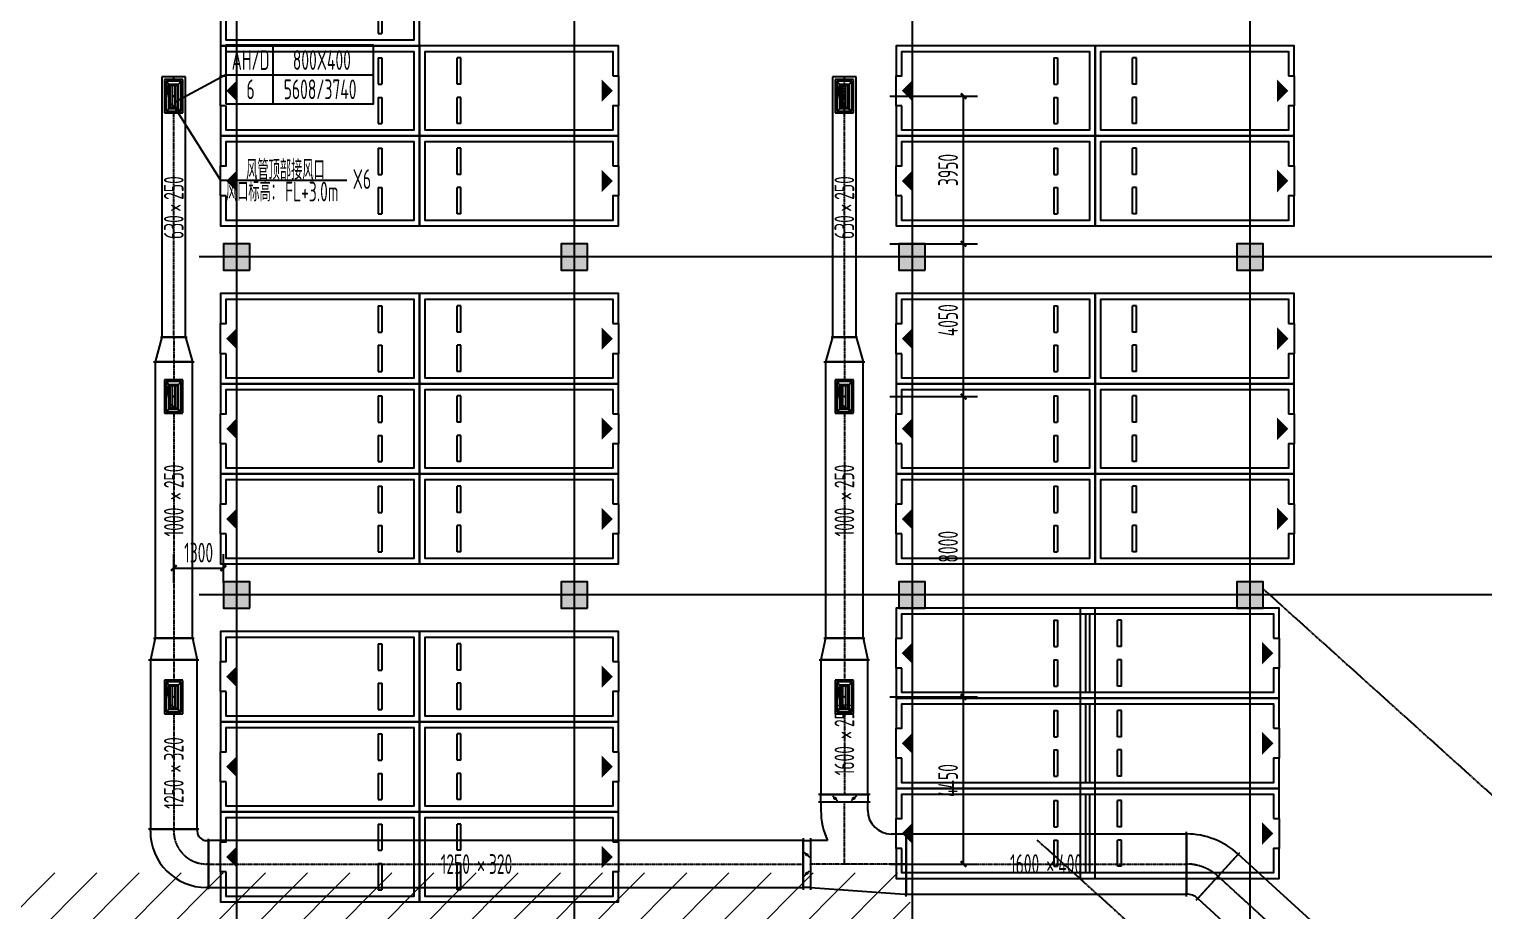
# Model space of a CAD drawing. Extents: x -20827274 to 1300756471, y -549375 to 3431892.
# Drawn here: x 11715 to 50475, y -290923 to -267443 of the extents above; entities that cross this region are included whole.
import ezdxf

# ---------------------------------------------------------------- set-up
doc = ezdxf.new("R2010")
doc.units = 0
doc.header["$LTSCALE"] = 10
for name, pattern in [('CENTER2', [1.125, 0.75, -0.125, 0.125, -0.125]), ('DASH', [0.35, 0.25, -0.1]), ('暖附图底图$0$DASH', [0.35, 0.25, -0.1]), ('暖附图底图$0$DOTE', [2.42, 2, -0.2, 0.02, -0.2])]:
    doc.linetypes.add(name, pattern=pattern)
for name, color, linetype in [('1-zs', 3, 'Continuous'), ('1-标注暖通', 4, 'Continuous'), ('DUCT-排烟中心线', 5, 'CENTER2'), ('DUCT-排烟标注', 3, 'Continuous'), ('DUCT-排烟法兰', 4, 'Continuous'), ('DUCT-排烟管', 2, 'Continuous'), ('DUCT-排烟管立管', 2, 'Continuous'), ('DUCT-排烟管端线', 4, 'Continuous'), ('DUCT-排烟阀门', 7, 'Continuous'), ('DUCT-排风风口', 7, 'Continuous'), ('H-TH_DIM', 3, 'Continuous'), ('Hvac-Hide', 8, 'DASH'), ('PUB_HATCH', 8, 'Continuous'), ('暖附图底图$0$00-停车位', 8, 'Continuous'), ('暖附图底图$0$1-标注暖通', 8, 'Continuous'), ('暖附图底图$0$A-COLUMN', 8, 'Continuous'), ('暖附图底图$0$DOTE', 8, 'Continuous')]:
    doc.layers.add(name, color=color, linetype=linetype)
doc.layers.add('F-非人防区', color=105, linetype='Continuous', lineweight=15)
doc.styles.add('8B2_02', font='tssdeng.shx', dxfattribs={"width": 0.6, "bigfont": 'TSSDCHN.shx'})
doc.styles.add('8B2_02_T3', font='tssdeng.shx', dxfattribs={"width": 0.6, "bigfont": 'TSSDCHN.shx'})
doc.dimstyles.new('_TCH_ARCH&&150', dxfattribs={"dimtxt": 525, "dimasz": 150, "dimexe": 375, "dimexo": 450, "dimgap": 150, "dimtad": 1, "dimdec": 0, "dimrnd": 50, "dimzin": 0, "dimdsep": 46, "dimtxsty": '8B2_02_T3', "dimblk": 'ARCHTICK', "dimcen": 0.09, "dimclrt": 7, "dimazin": 2, "dimtfac": 1, "dimtdec": 0, "dimtix": 1, "dimtmove": 2, "dimatfit": 3, "dimfxl": 0, "dimtolj": 1, "dimtzin": 0, "dimarcsym": 0})

# ---------------------------------------------------------------- blocks, each defined once
blk = doc.blocks.new('$风口$00000108')
for p, q in [((-250, 135), (-190, 75)), ((-250, -135), (-250, 135)), ((200, 25), (-190, 25)), ((250, 135), (200, 75)), ((250, 135), (250, -135)), ((-250, -135), (-190, -75)), ((250, -135), (-250, -135)), ((200, -25), (-190, -25)), ((200, -75), (250, -135))]:
    blk.add_line(p, q)
at = {"linetype": 'Continuous'}
blk.add_line((250, 135), (-250, 135), dxfattribs=at)
at = {"lineweight": 40}
for p, q in [((-190, 75), (200, 75)), ((-190, -75), (-190, 75)), ((200, 75), (200, -75)), ((-190, -75), (200, -75))]:
    blk.add_line(p, q, dxfattribs=at)
blk = doc.blocks.new('暖附图底图$0$车位2400x5300')
at = {"layer": '暖附图底图$0$00-停车位', "color": 251}
for p, q in [((-875, -1000), (-175, -1000)), ((-875, -1100), (-875, -1000)), ((-875, -1100), (-175, -1100)), ((-175, -1100), (-175, -1000)), ((175, -1000), (875, -1000)), ((175, -1100), (175, -1000)), ((175, -1100), (875, -1100)), ((875, -1100), (875, -1000)), ((400, -5300), (-400, -5300))]:
    blk.add_line(p, q, dxfattribs=at)
blk.add_lwpolyline([(400, -5150), (400, -5300), (1200, -5300), (1200, 0), (-1200, 0), (-1200, -5300), (-400, -5300), (-400, -5150), (-1050, -5150), (-1050, -150), (1050, -150), (1050, -5150), (400, -5150)], dxfattribs=at)
blk.add_lwpolyline([(0, -5150, 0, 600, 0), (0, -4850, 600, 600, 0)], format="xyseb", dxfattribs=at)
blk = doc.blocks.new('_FZH')
blk.add_lwpolyline([(-0.5, -0.5), (0.5, -0.5), (0.5, 0.5), (-0.5, 0.5)], close=True)
at = {"layer": 'PUB_HATCH'}
blk.add_solid([(-0.5, -0.5), (0.5, -0.5), (-0.5, 0.5), (0.5, 0.5)], dxfattribs=at)
blk = doc.blocks.new('暖附图底图$0$AFSFCS')
at = {"layer": '暖附图底图$0$DOTE', "color": 16, "linetype": '暖附图底图$0$DOTE', "ltscale": 1.5}
for p, q in [((17241.4, -155629.3), (17241.4, -385768.2)), ((26241.4, -155629.3), (26241.4, -385768.2)), ((35241.4, -155629.3), (35241.4, -385768.2)), ((44241.4, -155629.3), (44241.4, -385768.2))]:
    blk.add_line(p, q, dxfattribs=at)
at = {"layer": '暖附图底图$0$DOTE', "color": 127, "linetype": '暖附图底图$0$DOTE', "ltscale": 1.5}
for p, q in [((145070.3, -273510.4), (16241.4, -273510.4)), ((145070.3, -282510.4), (16241.4, -282510.4)), ((44583.6, -282340.1), (68222.8, -303624.9)), ((38561.5, -289028.4), (62200.6, -310313.2))]:
    blk.add_line(p, q, dxfattribs=at)
at = {"layer": '暖附图底图$0$00-停车位'}
for p, rotation in [((22116.4, -266685.4), 270), ((22116.4, -269085.4), 270), ((22116.4, -269085.4), 90), ((40116.4, -269085.4), 270), ((40116.4, -269085.4), 90), ((22116.4, -271485.4), 270), ((22116.4, -271485.4), 90), ((40116.4, -271485.4), 270), ((40116.4, -271485.4), 90), ((22116.4, -275685.4), 270), ((22116.4, -275685.4), 90), ((40116.4, -275685.4), 270), ((40116.4, -275685.4), 90), ((22116.4, -278085.4), 270), ((22116.4, -278085.4), 90), ((40116.4, -278085.4), 270), ((40116.4, -278085.4), 90), ((22116.4, -280485.4), 270), ((22116.4, -280485.4), 90), ((40116.4, -280485.4), 270), ((40116.4, -280485.4), 90), ((40116.4, -284060.4), 270), ((39716.4, -284060.4), 90), ((22116.4, -284685.4), 270), ((22116.4, -284685.4), 90), ((40116.4, -286460.4), 270), ((39716.4, -286460.4), 90), ((22116.4, -287085.4), 270), ((22116.4, -287085.4), 90), ((40116.4, -288860.4), 270), ((39716.4, -288860.4), 90), ((22116.4, -289485.4), 270), ((22116.4, -289485.4), 90)]:
    blk.add_blockref('暖附图底图$0$车位2400x5300', p, dxfattribs=dict(at, rotation=rotation))
at = {"layer": '暖附图底图$0$A-COLUMN', "xscale": 700, "yscale": 700, "zscale": 700, "rotation": 90}
for p in [(17241.4, -273510.4), (26241.4, -273510.4), (35241.4, -273510.4), (44241.4, -273510.4), (17241.4, -282510.4), (26241.4, -282510.4), (35241.4, -282510.4), (44241.4, -282510.4)]:
    blk.add_blockref('_FZH', p, dxfattribs=at)
blk = doc.blocks.new('暖附图底图')
at = {"layer": '暖附图底图$0$1-标注暖通', "linetype": '暖附图底图$0$DASH'}
blk.add_blockref('暖附图底图$0$AFSFCS', (500000, 0), dxfattribs=at)
blk = doc.blocks.new('_ArchTick')
at = {"color": 0, "linetype": 'ByBlock', "const_width": 0.4}
blk.add_lwpolyline([(-0.5, -0.5), (0.5, 0.5)], dxfattribs=at)
blk = doc.blocks.new('*D1196')
at = {"layer": 'Defpoints', "color": 0, "transparency": 16777216}
for p in [(16891, -281795), (15570, -282637), (16891, -282637)]:
    blk.add_point(p, dxfattribs=at)
at = {"layer": 'H-TH_DIM', "color": 0, "lineweight": -2, "transparency": 16777216}
for p, q in [((15570, -282187), (15570, -281420)), ((16891, -282187), (16891, -281420)), ((15570, -281795), (16891, -281795))]:
    blk.add_line(p, q, dxfattribs=at)
at = {"layer": 'H-TH_DIM', "color": 0, "lineweight": -2, "transparency": 16777216, "xscale": 150, "yscale": 150, "zscale": 150, "rotation": 180}
blk.add_blockref('_ArchTick', (15570, -281795), dxfattribs=at)
at = {"layer": 'H-TH_DIM', "color": 0, "lineweight": -2, "transparency": 16777216, "xscale": 150, "yscale": 150, "zscale": 150}
blk.add_blockref('_ArchTick', (16891, -281795), dxfattribs=at)
at = {"layer": 'H-TH_DIM', "color": 7, "transparency": 16777216, "insert": (16231, -281383), "char_height": 525, "attachment_point": 5, "style": '8B2_02_T3'}
blk.add_mtext('\\A1;1300', dxfattribs=at)
blk = doc.blocks.new('*D1197')
at = {"layer": 'Defpoints', "color": 0, "transparency": 16777216}
for p in [(34194, -269227), (36611, -269227), (34194, -273160)]:
    blk.add_point(p, dxfattribs=at)
at = {"layer": 'H-TH_DIM', "color": 0, "lineweight": -2, "transparency": 16777216}
for p, q in [((34644, -269227), (36986, -269227)), ((36611, -273160), (36611, -269227)), ((34644, -273160), (36986, -273160))]:
    blk.add_line(p, q, dxfattribs=at)
at = {"layer": 'H-TH_DIM', "color": 0, "lineweight": -2, "transparency": 16777216, "xscale": 150, "yscale": 150, "zscale": 150}
for p, rotation in [((36611, -269227), 90), ((36611, -273160), 270)]:
    blk.add_blockref('_ArchTick', p, dxfattribs=dict(at, rotation=rotation))
at = {"layer": 'H-TH_DIM', "color": 7, "transparency": 16777216, "insert": (36199, -271194), "char_height": 525, "attachment_point": 5, "rotation": 90, "style": '8B2_02_T3'}
blk.add_mtext('\\A1;3950', dxfattribs=at)
blk = doc.blocks.new('*D1198')
at = {"layer": 'Defpoints', "color": 0, "transparency": 16777216}
for p in [(34194, -273160), (36611, -273160), (34194, -277227)]:
    blk.add_point(p, dxfattribs=at)
at = {"layer": 'H-TH_DIM', "color": 0, "lineweight": -2, "transparency": 16777216}
for p, q in [((34644, -273160), (36986, -273160)), ((36611, -277227), (36611, -273160)), ((34644, -277227), (36986, -277227))]:
    blk.add_line(p, q, dxfattribs=at)
at = {"layer": 'H-TH_DIM', "color": 0, "lineweight": -2, "transparency": 16777216, "xscale": 150, "yscale": 150, "zscale": 150}
for p, rotation in [((36611, -273160), 90), ((36611, -277227), 270)]:
    blk.add_blockref('_ArchTick', p, dxfattribs=dict(at, rotation=rotation))
at = {"layer": 'H-TH_DIM', "color": 7, "transparency": 16777216, "insert": (36199, -275194), "char_height": 525, "attachment_point": 5, "rotation": 90, "style": '8B2_02_T3'}
blk.add_mtext('\\A1;4050', dxfattribs=at)
blk = doc.blocks.new('*D1199')
at = {"layer": 'Defpoints', "color": 0, "transparency": 16777216}
for p in [(34194, -277227), (36611, -277227), (34194, -285227)]:
    blk.add_point(p, dxfattribs=at)
at = {"layer": 'H-TH_DIM', "color": 0, "lineweight": -2, "transparency": 16777216}
for p, q in [((34644, -277227), (36986, -277227)), ((36611, -285227), (36611, -277227)), ((34644, -285227), (36986, -285227))]:
    blk.add_line(p, q, dxfattribs=at)
at = {"layer": 'H-TH_DIM', "color": 0, "lineweight": -2, "transparency": 16777216, "xscale": 150, "yscale": 150, "zscale": 150}
for p, rotation in [((36611, -277227), 90), ((36611, -285227), 270)]:
    blk.add_blockref('_ArchTick', p, dxfattribs=dict(at, rotation=rotation))
at = {"layer": 'H-TH_DIM', "color": 7, "transparency": 16777216, "insert": (36199, -281227), "char_height": 525, "attachment_point": 5, "rotation": 90, "style": '8B2_02_T3'}
blk.add_mtext('\\A1;8000', dxfattribs=at)
blk = doc.blocks.new('*D1200')
at = {"layer": 'Defpoints', "color": 0, "transparency": 16777216}
for p in [(34194, -285227), (36611, -285227), (34194, -289676)]:
    blk.add_point(p, dxfattribs=at)
at = {"layer": 'H-TH_DIM', "color": 0, "lineweight": -2, "transparency": 16777216}
for p, q in [((34644, -285227), (36986, -285227)), ((36611, -289676), (36611, -285227)), ((34644, -289676), (36986, -289676))]:
    blk.add_line(p, q, dxfattribs=at)
at = {"layer": 'H-TH_DIM', "color": 0, "lineweight": -2, "transparency": 16777216, "xscale": 150, "yscale": 150, "zscale": 150}
for p, rotation in [((36611, -285227), 90), ((36611, -289676), 270)]:
    blk.add_blockref('_ArchTick', p, dxfattribs=dict(at, rotation=rotation))
at = {"layer": 'H-TH_DIM', "color": 7, "transparency": 16777216, "insert": (36199, -287451), "char_height": 525, "attachment_point": 5, "rotation": 90, "style": '8B2_02_T3'}
blk.add_mtext('\\A1;4450', dxfattribs=at)

msp = doc.modelspace()

# ---------------------------------------------------------------- hatches: boundary and pattern name
at = {"layer": 'F-非人防区'}
h = msp.add_hatch(dxfattribs=at)
h.set_pattern_fill('ANSI31', color=8, scale=500)
h.set_pattern_definition([(45, (-67108.6, 126739.6), (-561.266, 561.266), [])])
edge = h.paths.add_edge_path()
edge.add_line((26041.4, -160910.4), (26041.4, -174910.4))
edge.add_line((26041.4, -174910.4), (44466.4, -174910.4))
edge.add_line((44466.4, -174910.4), (44466.4, -230535.4))
edge.add_line((44466.4, -230535.4), (29591.4, -230535.4))
edge.add_line((29591.4, -230535.4), (29591.4, -228585.4))
edge.add_line((29591.4, -228585.4), (32466.4, -228585.4))
edge.add_line((32466.4, -228585.4), (32466.4, -223185.4))
edge.add_line((32466.4, -223185.4), (6116.4, -223185.4))
edge.add_line((6116.4, -223185.4), (6116.4, -236210.4))
edge.add_line((6116.4, -236210.4), (5916.4, -236210.4))
edge.add_line((5916.4, -236210.4), (5921.1, -289912.2))
edge.add_line((5921.1, -289912.2), (35191.4, -289912.2))
edge.add_line((35191.4, -289912.2), (35191.4, -296310.4))
edge.add_line((35191.4, -296310.4), (35041.4, -296310.4))
edge.add_line((35041.4, -296310.4), (35041.4, -296910.4))
edge.add_line((35041.4, -296910.4), (35641.4, -296910.4))
edge.add_line((35641.4, -296910.4), (44736.4, -305099.6))
edge.add_line((44736.4, -305099.6), (22456.5, -329844))
edge.add_line((22456.5, -329844), (22456.5, -340006.4))
edge.add_line((22456.5, -340006.4), (-13248.1, -379660.4))
edge.add_line((-13248.1, -379660.4), (-90108.6, -379660.4))
edge.add_line((-90108.6, -379660.4), (-90108.6, -373660.4))
edge.add_line((-90108.6, -373660.4), (-91358.6, -373660.4))
edge.add_arc((-91358.6, -361660.4), 12000, 180, 270, ccw=False)
edge.add_line((-103358.6, -361660.4), (-103358.6, -333450.4))
edge.add_line((-103358.6, -333450.4), (-95358.6, -333436.6))
edge.add_line((-95358.6, -333436.6), (-95358.6, -160610.4))
edge.add_line((-95358.6, -160610.4), (-86333.4, -160610.4))
edge.add_line((-86333.4, -160610.4), (-86333.6, -149790))
edge.add_line((-86333.6, -149790), (-73433.4, -149790))
edge.add_line((-73433.4, -149790), (-73433.4, -160610.4))
edge.add_line((-73433.4, -160610.4), (26041.4, -160910.4))

# ---------------------------------------------------------------- linework, layer by layer
at = {"layer": '1-标注暖通'}
for p, q in [((16958.4, -268661.5, 500), (15606.8, -269389.7, 3100)), ((15606.8, -269546.8, 3100), (16811.2, -271461.6, 0.3)), ((16811.2, -271461.6, 0.3), (20175.8, -271461.6, 0.3))]:
    msp.add_line(p, q, dxfattribs=at)
msp.add_lwpolyline([(16958.4, -269429.9), (20894.4, -269429.9), (20894.4, -267871.1), (16958.4, -267871.1)], close=True, dxfattribs=at)
for points in [[(18210.8, -267871.1), (18210.8, -269429.9)], [(16958.4, -268661.5), (20894.4, -268661.5)]]:
    msp.add_lwpolyline(points, dxfattribs=at)
at = {"layer": 'DUCT-排烟中心线'}
for p, q in [((15569.8, -268796.8), (15569.8, -268716.8)), ((33435.8, -275649.6), (33435.8, -268716.8)), ((15569.8, -275649.6), (15569.8, -269656.8)), ((15569.8, -275649.8), (15569.8, -276304.8)), ((33435.8, -275649.8), (33435.8, -276304.8)), ((15569.8, -276305), (15569.8, -276796.8)), ((33435.8, -276305), (33435.8, -276796.8)), ((15569.8, -277656.8), (15569.8, -283660.3)), ((33435.8, -277656.8), (33435.8, -283660.3)), ((15569.8, -283660.5), (15569.8, -284235.5)), ((33435.8, -283660.5), (33435.8, -284235.5)), ((15569.8, -284235.7), (15569.8, -284796.8)), ((33435.8, -284235.7), (33435.8, -284796.8)), ((15569.8, -285656.8), (15569.8, -288750.4)), ((33435.8, -285656.8), (33435.8, -287825.2)), ((33435.8, -289675.6), (33435.8, -288025.6)), ((15569.8, -288800.6), (15569.8, -288750.6)), ((16494.8, -289675.6), (16444.8, -289675.6)), ((16495, -289675.6), (32335.4, -289675.6)), ((33435.8, -289675.6), (32535.8, -289675.6)), ((35085.8, -289675.6), (33435.8, -289675.6)), ((35086, -289675.6), (42550.8, -289675.6)), ((42551.1, -289675.6), (42551, -289675.6)), ((43393, -290002.1), (43392.9, -290002)), ((43393.1, -290002.2), (48338.1, -294516.4))]:
    msp.add_line(p, q, dxfattribs=at)
for centre, radius, start, end in [((16444.8, -288800.6), 875, 180, 270), ((42551.1, -290924.2), 1248.7, 47.60759, 90)]:
    msp.add_arc(centre, radius, start, end, dxfattribs=at)
at = {"layer": 'DUCT-排烟法兰'}
for p, q in [((15217.3, -275649.7), (15922.3, -275649.7)), ((33083.3, -275649.7), (33788.3, -275649.7)), ((15024.8, -276304.9), (16114.8, -276304.9)), ((32890.8, -276304.9), (33980.8, -276304.9)), ((15024.8, -283660.4), (16114.8, -283660.4)), ((32890.8, -283660.4), (33980.8, -283660.4)), ((14899.8, -284235.6), (16239.8, -284235.6)), ((32765.8, -284235.6), (34105.8, -284235.6)), ((34120.8, -287825.3), (32750.8, -287825.3)), ((34120.8, -288025.5), (32750.8, -288025.5)), ((16239.8, -288750.5), (14899.8, -288750.5)), ((16494.9, -290345.6), (16494.9, -289005.6)), ((32335.5, -288990.6), (32335.5, -290360.6)), ((32535.7, -288990.6), (32535.7, -290360.6)), ((35085.9, -290535.6), (35085.9, -288815.6)), ((42550.9, -290535.6), (42550.9, -288815.6)), ((42813.2, -290637.3), (43972.9, -289367))]:
    msp.add_line(p, q, dxfattribs=at)
at = {"layer": 'DUCT-排烟法兰', "color": 18, "true_color": 0x000000}
for p in [(15569.8, -269226.8, -0.1), (15569.8, -269226.8, 0.1), (33435.8, -269226.8, -0.1), (33435.8, -269226.8, 0.1), (15569.8, -275649.6, 500), (15569.8, -275649.8, 500), (33435.8, -275649.6, 500), (33435.8, -275649.8, 500), (15569.8, -276304.8, 500), (15569.8, -276305, 500), (33435.8, -276304.8, 500), (33435.8, -276305, 500), (15569.8, -277226.8, -0.1), (15569.8, -277226.8, 0.1), (33435.8, -277226.8, -0.1), (33435.8, -277226.8, 0.1), (15569.8, -283660.3, 500), (15569.8, -283660.5, 500), (33435.8, -283660.3, 500), (33435.8, -283660.5, 500), (15569.8, -284235.5, 500), (15569.8, -284235.7, 500), (33435.8, -284235.5, 500), (33435.8, -284235.7, 500), (15569.8, -285226.8, -0.1), (15569.8, -285226.8, 0.1), (33435.8, -285226.8, -0.1), (33435.8, -285226.8, 0.1), (33435.8, -287825.2, 500), (33435.8, -287825.4, 500), (33435.8, -288025.4, 500), (33435.8, -288025.6, 500), (15569.8, -288750.4, 500), (15569.8, -288750.6, 500), (16494.8, -289675.6, 500), (16495, -289675.6, 500), (32335.4, -289675.6, 500), (32335.6, -289675.6, 500), (32535.6, -289675.6, 500), (32535.8, -289675.6, 500), (35085.8, -289675.6, 500), (35086, -289675.6, 500), (42550.8, -289675.6, 500), (42551, -289675.6, 500), (43393, -290002.1, 500), (43393.1, -290002.2, 500)]:
    msp.add_point(p, dxfattribs=at)
at = {"layer": 'DUCT-排烟管'}
for p, q in [((15884.8, -268716.8), (15254.8, -268716.8)), ((15254.8, -268716.8), (15254.8, -275649.6)), ((15884.8, -275649.6), (15884.8, -268716.8)), ((33750.8, -268716.8), (33120.8, -268716.8)), ((33120.8, -268716.8), (33120.8, -275649.6)), ((33750.8, -275649.6), (33750.8, -268716.8)), ((15254.8, -275649.8), (15069.8, -276304.8)), ((15254.8, -275649.6), (15884.8, -275649.6)), ((15884.8, -275649.8), (16069.8, -276304.8)), ((33120.8, -275649.8), (32935.8, -276304.8)), ((33120.8, -275649.6), (33750.8, -275649.6)), ((33750.8, -275649.8), (33935.8, -276304.8)), ((15069.8, -276305), (15069.8, -283660.3)), ((16069.8, -276305), (15069.8, -276305)), ((16069.8, -283660.3), (16069.8, -276305)), ((32935.8, -276305), (32935.8, -283660.3)), ((33935.8, -276305), (32935.8, -276305)), ((33935.8, -283660.3), (33935.8, -276305)), ((15069.8, -283660.5), (14944.8, -284235.5)), ((15069.8, -283660.3), (16069.8, -283660.3)), ((16069.8, -283660.5), (16194.8, -284235.5)), ((32935.8, -283660.5), (32810.8, -284235.5)), ((32935.8, -283660.3), (33935.8, -283660.3)), ((33935.8, -283660.5), (34060.8, -284235.5)), ((14944.8, -284235.7), (14944.8, -288750.4)), ((16194.8, -284235.7), (14944.8, -284235.7)), ((16194.8, -288750.4), (16194.8, -284235.7)), ((32810.8, -284235.7), (32810.8, -287825.2)), ((34060.8, -284235.7), (32810.8, -284235.7)), ((34060.8, -287825.2), (34060.8, -284235.7)), ((32810.8, -287825.2), (34060.8, -287825.2)), ((32810.8, -288025.4), (32810.8, -287825.4)), ((34060.8, -287825.4), (34060.8, -288025.4)), ((32810.8, -288025.6), (32810.8, -288250.6)), ((34060.8, -288250.6), (34060.8, -288025.6)), ((14944.8, -288750.4), (16194.8, -288750.4)), ((14944.8, -288800.6), (14944.8, -288750.6)), ((16194.8, -288750.6), (16194.8, -288800.6)), ((16444.8, -289050.6), (16494.8, -289050.6)), ((32335.4, -289050.6), (16495, -289050.6)), ((16495, -289050.6), (16495, -290300.6)), ((32335.4, -290300.6), (32335.4, -289050.6)), ((32335.6, -289050.6), (32535.6, -289050.6)), ((32990, -289050.6), (32535.8, -289050.6)), ((35085.8, -288875.6), (34685.8, -288875.6)), ((42550.8, -288875.6), (35086, -288875.6)), ((35086, -288875.6), (35086, -290475.6)), ((42550.8, -290475.6), (42550.8, -288875.6)), ((42551.1, -288875.6), (42551, -288875.6)), ((43932.5, -289411.4), (42853.8, -290593.1)), ((43932.4, -289411.3), (43932.3, -289411.2)), ((48877.5, -293925.6), (43932.5, -289411.4)), ((16494.8, -290300.6), (16444.8, -290300.6)), ((16495, -290300.6), (32335.4, -290300.6)), ((32535.6, -290300.6), (32335.6, -290300.6)), ((32535.8, -290300.6), (35035.8, -290475.6)), ((35035.8, -290475.6), (35085.8, -290475.6)), ((35086, -290475.6), (42550.8, -290475.6)), ((42551, -290475.6), (42551.1, -290475.6)), ((42853.5, -290592.9), (42853.6, -290592.9)), ((42853.8, -290593.1), (47798.8, -295107.3))]:
    msp.add_line(p, q, dxfattribs=at)
for centre, radius, start, end in [((34685.8, -288250.6), 1875, 180, 205.2562), ((34685.8, -288250.6), 625, 180, 270), ((16444.8, -288800.6), 1500, 180, 270), ((16444.8, -288800.6), 250, 180, 270), ((42551.1, -290924.2), 2048.7, 47.60759, 90), ((42551.1, -290924.2), 448.7, 47.60759, 90)]:
    msp.add_arc(centre, radius, start, end, dxfattribs=at)
at = {"layer": 'DUCT-排烟管', "color": 18, "true_color": 0x000000}
for p in [(15569.8, -275649.8, 500), (33435.8, -275649.8, 500), (15569.8, -276304.8, 500), (33435.8, -276304.8, 500), (15569.8, -283660.5, 500), (33435.8, -283660.5, 500), (15569.8, -284235.5, 500), (33435.8, -284235.5, 500), (33435.8, -288025.6, 500), (15569.8, -288750.6, 500), (16494.8, -289675.6, 500), (32535.8, -289675.6, 500), (35085.8, -289675.6, 500), (42551, -289675.6, 500), (43393, -290002.1, 500)]:
    msp.add_point(p, dxfattribs=at)
at = {"layer": 'DUCT-排烟管立管'}
for p, q in [((15769.8, -268826.8), (15369.8, -268826.8)), ((15369.8, -268826.8), (15369.8, -269626.8)), ((15769.8, -269626.8), (15769.8, -268826.8)), ((33635.8, -268826.8), (33235.8, -268826.8)), ((33235.8, -268826.8), (33235.8, -269626.8)), ((33635.8, -269626.8), (33635.8, -268826.8)), ((15369.8, -269626.8), (15769.8, -269626.8)), ((33235.8, -269626.8), (33635.8, -269626.8)), ((15769.8, -276826.8), (15369.8, -276826.8)), ((15369.8, -276826.8), (15369.8, -277626.8)), ((15769.8, -277626.8), (15769.8, -276826.8)), ((33635.8, -276826.8), (33235.8, -276826.8)), ((33235.8, -276826.8), (33235.8, -277626.8)), ((33635.8, -277626.8), (33635.8, -276826.8)), ((15369.8, -277626.8), (15769.8, -277626.8)), ((33235.8, -277626.8), (33635.8, -277626.8)), ((15769.8, -284826.8), (15369.8, -284826.8)), ((15369.8, -284826.8), (15369.8, -285626.8)), ((15769.8, -285626.8), (15769.8, -284826.8)), ((33635.8, -284826.8), (33235.8, -284826.8)), ((33235.8, -284826.8), (33235.8, -285626.8)), ((33635.8, -285626.8), (33635.8, -284826.8)), ((15369.8, -285626.8), (15769.8, -285626.8)), ((33235.8, -285626.8), (33635.8, -285626.8))]:
    msp.add_line(p, q, dxfattribs=at)
at = {"layer": 'DUCT-排烟管端线'}
for p, q in [((15469.8, -269426.8), (15369.8, -268826.8)), ((33335.8, -269426.8), (33235.8, -268826.8)), ((15769.8, -269626.8), (15469.8, -269426.8)), ((33635.8, -269626.8), (33335.8, -269426.8)), ((15884.8, -275649.8), (15254.8, -275649.8)), ((33750.8, -275649.8), (33120.8, -275649.8)), ((15069.8, -276304.8), (16069.8, -276304.8)), ((32935.8, -276304.8), (33935.8, -276304.8)), ((15469.8, -277426.8), (15369.8, -276826.8)), ((33335.8, -277426.8), (33235.8, -276826.8)), ((15769.8, -277626.8), (15469.8, -277426.8)), ((33635.8, -277626.8), (33335.8, -277426.8)), ((16069.8, -283660.5), (15069.8, -283660.5)), ((33935.8, -283660.5), (32935.8, -283660.5)), ((14944.8, -284235.5), (16194.8, -284235.5)), ((32810.8, -284235.5), (34060.8, -284235.5)), ((15469.8, -285426.8), (15369.8, -284826.8)), ((33335.8, -285426.8), (33235.8, -284826.8)), ((15769.8, -285626.8), (15469.8, -285426.8)), ((33635.8, -285626.8), (33335.8, -285426.8)), ((34060.8, -287825.4), (32810.8, -287825.4)), ((34060.8, -288025.4), (32810.8, -288025.4)), ((34060.8, -288025.6), (32810.8, -288025.6)), ((14944.8, -288750.6), (16194.8, -288750.6)), ((16494.8, -290300.6), (16494.8, -289050.6)), ((32335.6, -289050.6), (32335.6, -290300.6)), ((32535.6, -289050.6), (32535.6, -290300.6)), ((32535.8, -289050.6), (32535.8, -290300.6)), ((35085.8, -290475.6), (35085.8, -288875.6)), ((42551, -288875.6), (42551, -290475.6)), ((43932.4, -289411.3), (42853.6, -290592.9))]:
    msp.add_line(p, q, dxfattribs=at)
at = {"layer": 'DUCT-排烟阀门'}
for p, q in [((33115.8, -287855.4), (33255.8, -287995.4)), ((33163.7, -287923.3), (33164.5, -287919.3)), ((33163.7, -287927.4), (33163.7, -287923.3)), ((33164.5, -287931.4), (33163.7, -287927.4)), ((33164.5, -287919.3), (33166, -287915.5)), ((33166, -287935.2), (33164.5, -287931.4)), ((33166, -287915.5), (33168.1, -287912)), ((33168.1, -287938.7), (33166, -287935.2)), ((33168.1, -287912), (33170.9, -287909)), ((33170.9, -287941.7), (33168.1, -287938.7)), ((33170.8, -287924.7), (33171.2, -287921.8)), ((33170.9, -287927.5), (33170.8, -287924.7)), ((33170.9, -287909), (33174.1, -287906.5)), ((33171.6, -287930.3), (33170.9, -287927.5)), ((33174.1, -287944.2), (33170.9, -287941.7)), ((33171.2, -287921.8), (33172.1, -287919.1)), ((33172.8, -287932.9), (33171.6, -287930.3)), ((33172.1, -287919.1), (33173.6, -287916.7)), ((33174.4, -287935.2), (33172.8, -287932.9)), ((33173.6, -287916.7), (33175.4, -287914.5)), ((33174.1, -287906.5), (33177.8, -287904.7)), ((33177.8, -287946), (33174.1, -287944.2)), ((33176.5, -287937.2), (33174.4, -287935.2)), ((33175.1, -287924.9), (33175.4, -287922.8)), ((33175.2, -287926.9), (33175.1, -287924.9)), ((33175.6, -287928.9), (33175.2, -287926.9)), ((33175.4, -287914.5), (33177.7, -287912.7)), ((33175.4, -287922.8), (33176, -287920.9)), ((33176.5, -287930.7), (33175.6, -287928.9)), ((33176, -287920.9), (33177, -287919.1)), ((33177.7, -287932.4), (33176.5, -287930.7)), ((33178.9, -287938.7), (33176.5, -287937.2)), ((33177, -287919.1), (33178.4, -287917.6)), ((33177.7, -287912.7), (33180.2, -287911.4)), ((33179.2, -287933.8), (33177.7, -287932.4)), ((33177.8, -287904.7), (33181.7, -287903.6)), ((33181.7, -287947.2), (33177.8, -287946)), ((33178.4, -287917.6), (33180, -287916.3)), ((33181.6, -287939.8), (33178.9, -287938.7)), ((33180.9, -287934.9), (33179.2, -287933.8)), ((33180, -287916.3), (33181.8, -287915.4)), ((33180.2, -287911.4), (33182.9, -287910.6)), ((33182.8, -287935.7), (33180.9, -287934.9)), ((33184.4, -287940.3), (33181.6, -287939.8)), ((33181.7, -287903.6), (33185.8, -287903.2)), ((33185.8, -287947.5), (33181.7, -287947.2)), ((33181.8, -287915.4), (33183.8, -287914.8)), ((33184.8, -287936.1), (33182.8, -287935.7)), ((33182.9, -287910.6), (33185.8, -287910.4)), ((33183.8, -287914.8), (33185.8, -287914.6)), ((33187.2, -287940.3), (33184.4, -287940.3)), ((33186.8, -287936.1), (33184.8, -287936.1)), ((33185.8, -287903.2), (33189.9, -287903.6)), ((33185.8, -287910.4), (33188.6, -287910.6)), ((33185.8, -287914.6), (33187.8, -287914.8)), ((33189.9, -287947.2), (33185.8, -287947.5)), ((33188.8, -287935.7), (33186.8, -287936.1)), ((33190, -287939.8), (33187.2, -287940.3)), ((33187.8, -287914.8), (33189.8, -287915.4)), ((33188.6, -287910.6), (33191.4, -287911.4)), ((33190.7, -287934.9), (33188.8, -287935.7)), ((33189.8, -287915.4), (33191.6, -287916.3)), ((33189.9, -287903.6), (33193.8, -287904.7)), ((33193.8, -287946), (33189.9, -287947.2)), ((33192.7, -287938.7), (33190, -287939.8)), ((33192.4, -287933.8), (33190.7, -287934.9)), ((33191.4, -287911.4), (33193.9, -287912.7)), ((33191.6, -287916.3), (33193.2, -287917.6)), ((33193.9, -287932.4), (33192.4, -287933.8)), ((33195.1, -287937.2), (33192.7, -287938.7)), ((33193.2, -287917.6), (33194.5, -287919.1)), ((33193.8, -287904.7), (33197.5, -287906.5)), ((33197.5, -287944.2), (33193.8, -287946)), ((33193.9, -287912.7), (33196.1, -287914.5)), ((33195.1, -287930.7), (33193.9, -287932.4)), ((33194.5, -287919.1), (33195.5, -287920.9)), ((33195.9, -287928.9), (33195.1, -287930.7)), ((33197.1, -287935.2), (33195.1, -287937.2)), ((33195.5, -287920.9), (33196.2, -287922.8)), ((33196.4, -287926.9), (33195.9, -287928.9)), ((33196.1, -287914.5), (33198, -287916.7)), ((33196.2, -287922.8), (33196.5, -287924.9)), ((33196.5, -287924.9), (33196.4, -287926.9)), ((33198.8, -287932.9), (33197.1, -287935.2)), ((33197.5, -287906.5), (33200.7, -287909)), ((33200.7, -287941.7), (33197.5, -287944.2)), ((33198, -287916.7), (33199.4, -287919.1)), ((33200, -287930.3), (33198.8, -287932.9)), ((33199.4, -287919.1), (33200.4, -287921.8)), ((33200.6, -287927.5), (33200, -287930.3)), ((33200.4, -287921.8), (33200.8, -287924.7)), ((33200.8, -287924.7), (33200.6, -287927.5)), ((33200.7, -287909), (33203.5, -287912)), ((33203.5, -287938.7), (33200.7, -287941.7)), ((33203.5, -287912), (33205.6, -287915.5)), ((33205.6, -287935.2), (33203.5, -287938.7)), ((33205.6, -287915.5), (33207.1, -287919.3)), ((33207.1, -287931.4), (33205.6, -287935.2)), ((33207.1, -287919.3), (33207.9, -287923.3)), ((33207.9, -287927.4), (33207.1, -287931.4)), ((33207.9, -287923.3), (33207.9, -287927.4)), ((33755.8, -287855.4), (33615.8, -287995.4)), ((33663.7, -287923.3), (33664.5, -287919.3)), ((33663.7, -287927.4), (33663.7, -287923.3)), ((33664.5, -287931.4), (33663.7, -287927.4)), ((33664.5, -287919.3), (33666, -287915.5)), ((33666, -287935.2), (33664.5, -287931.4)), ((33666, -287915.5), (33668.1, -287912)), ((33668.1, -287938.7), (33666, -287935.2)), ((33668.1, -287912), (33670.9, -287909)), ((33670.9, -287941.7), (33668.1, -287938.7)), ((33670.8, -287924.7), (33671.2, -287921.8)), ((33670.9, -287927.5), (33670.8, -287924.7)), ((33670.9, -287909), (33674.1, -287906.5)), ((33671.6, -287930.3), (33670.9, -287927.5)), ((33674.1, -287944.2), (33670.9, -287941.7)), ((33671.2, -287921.8), (33672.1, -287919.1)), ((33672.8, -287932.9), (33671.6, -287930.3)), ((33672.1, -287919.1), (33673.6, -287916.7)), ((33674.4, -287935.2), (33672.8, -287932.9)), ((33673.6, -287916.7), (33675.4, -287914.5)), ((33674.1, -287906.5), (33677.8, -287904.7)), ((33677.8, -287946), (33674.1, -287944.2)), ((33676.5, -287937.2), (33674.4, -287935.2)), ((33675.1, -287924.9), (33675.4, -287922.8)), ((33675.2, -287926.9), (33675.1, -287924.9)), ((33675.6, -287928.9), (33675.2, -287926.9)), ((33675.4, -287914.5), (33677.7, -287912.7)), ((33675.4, -287922.8), (33676, -287920.9)), ((33676.5, -287930.7), (33675.6, -287928.9)), ((33676, -287920.9), (33677, -287919.1)), ((33677.7, -287932.4), (33676.5, -287930.7)), ((33678.9, -287938.7), (33676.5, -287937.2)), ((33677, -287919.1), (33678.4, -287917.6)), ((33677.7, -287912.7), (33680.2, -287911.4)), ((33679.2, -287933.8), (33677.7, -287932.4)), ((33677.8, -287904.7), (33681.7, -287903.6)), ((33681.7, -287947.2), (33677.8, -287946)), ((33678.4, -287917.6), (33680, -287916.3)), ((33681.6, -287939.8), (33678.9, -287938.7)), ((33680.9, -287934.9), (33679.2, -287933.8)), ((33680, -287916.3), (33681.8, -287915.4)), ((33680.2, -287911.4), (33682.9, -287910.6)), ((33682.8, -287935.7), (33680.9, -287934.9)), ((33684.4, -287940.3), (33681.6, -287939.8)), ((33681.7, -287903.6), (33685.8, -287903.2)), ((33685.8, -287947.5), (33681.7, -287947.2)), ((33681.8, -287915.4), (33683.8, -287914.8)), ((33684.8, -287936.1), (33682.8, -287935.7)), ((33682.9, -287910.6), (33685.8, -287910.4)), ((33683.8, -287914.8), (33685.8, -287914.6)), ((33687.2, -287940.3), (33684.4, -287940.3)), ((33686.8, -287936.1), (33684.8, -287936.1)), ((33685.8, -287903.2), (33689.9, -287903.6)), ((33685.8, -287910.4), (33688.6, -287910.6)), ((33685.8, -287914.6), (33687.8, -287914.8)), ((33689.9, -287947.2), (33685.8, -287947.5)), ((33688.8, -287935.7), (33686.8, -287936.1)), ((33690, -287939.8), (33687.2, -287940.3)), ((33687.8, -287914.8), (33689.8, -287915.4)), ((33688.6, -287910.6), (33691.4, -287911.4)), ((33690.7, -287934.9), (33688.8, -287935.7)), ((33689.8, -287915.4), (33691.6, -287916.3)), ((33689.9, -287903.6), (33693.8, -287904.7)), ((33693.8, -287946), (33689.9, -287947.2)), ((33692.7, -287938.7), (33690, -287939.8)), ((33692.4, -287933.8), (33690.7, -287934.9)), ((33691.4, -287911.4), (33693.9, -287912.7)), ((33691.6, -287916.3), (33693.2, -287917.6)), ((33693.9, -287932.4), (33692.4, -287933.8)), ((33695.1, -287937.2), (33692.7, -287938.7)), ((33693.2, -287917.6), (33694.5, -287919.1)), ((33693.8, -287904.7), (33697.5, -287906.5)), ((33697.5, -287944.2), (33693.8, -287946)), ((33693.9, -287912.7), (33696.1, -287914.5)), ((33695.1, -287930.7), (33693.9, -287932.4)), ((33694.5, -287919.1), (33695.5, -287920.9)), ((33695.9, -287928.9), (33695.1, -287930.7)), ((33697.1, -287935.2), (33695.1, -287937.2)), ((33695.5, -287920.9), (33696.2, -287922.8)), ((33696.4, -287926.9), (33695.9, -287928.9)), ((33696.1, -287914.5), (33698, -287916.7)), ((33696.2, -287922.8), (33696.5, -287924.9)), ((33696.5, -287924.9), (33696.4, -287926.9)), ((33698.8, -287932.9), (33697.1, -287935.2)), ((33697.5, -287906.5), (33700.7, -287909)), ((33700.7, -287941.7), (33697.5, -287944.2)), ((33698, -287916.7), (33699.4, -287919.1)), ((33700, -287930.3), (33698.8, -287932.9)), ((33699.4, -287919.1), (33700.4, -287921.8)), ((33700.6, -287927.5), (33700, -287930.3)), ((33700.4, -287921.8), (33700.8, -287924.7)), ((33700.8, -287924.7), (33700.6, -287927.5)), ((33700.7, -287909), (33703.5, -287912)), ((33703.5, -287938.7), (33700.7, -287941.7)), ((33703.5, -287912), (33705.6, -287915.5)), ((33705.6, -287935.2), (33703.5, -287938.7)), ((33705.6, -287915.5), (33707.1, -287919.3)), ((33707.1, -287931.4), (33705.6, -287935.2)), ((33707.1, -287919.3), (33707.9, -287923.3)), ((33707.9, -287927.4), (33707.1, -287931.4)), ((33707.9, -287923.3), (33707.9, -287927.4)), ((32365.6, -289355.6), (32505.6, -289495.6)), ((32413.4, -289425.6), (32413.8, -289421.5)), ((32413.8, -289429.6), (32413.4, -289425.6)), ((32413.8, -289421.5), (32414.9, -289417.6)), ((32414.9, -289433.6), (32413.8, -289429.6)), ((32414.9, -289417.6), (32416.7, -289413.9)), ((32416.7, -289437.2), (32414.9, -289433.6)), ((32416.7, -289413.9), (32419.2, -289410.6)), ((32419.2, -289440.5), (32416.7, -289437.2)), ((32419.2, -289410.6), (32422.2, -289407.9)), ((32422.2, -289443.3), (32419.2, -289440.5)), ((32420.6, -289425.6), (32420.9, -289422.7)), ((32420.9, -289428.4), (32420.6, -289425.6)), ((32420.9, -289422.7), (32421.7, -289420)), ((32421.7, -289431.2), (32420.9, -289428.4)), ((32421.7, -289420), (32423, -289417.5)), ((32423, -289433.7), (32421.7, -289431.2)), ((32422.2, -289407.9), (32425.7, -289405.7)), ((32425.7, -289445.4), (32422.2, -289443.3)), ((32423, -289417.5), (32424.7, -289415.2)), ((32424.7, -289435.9), (32423, -289433.7)), ((32424.7, -289415.2), (32426.9, -289413.3)), ((32426.9, -289437.8), (32424.7, -289435.9)), ((32424.9, -289425.6), (32425.1, -289423.5)), ((32425.1, -289427.7), (32424.9, -289425.6)), ((32425.1, -289423.5), (32425.7, -289421.5)), ((32425.7, -289429.7), (32425.1, -289427.7)), ((32425.7, -289405.7), (32429.5, -289404.3)), ((32425.7, -289421.5), (32426.7, -289419.6)), ((32426.7, -289431.5), (32425.7, -289429.7)), ((32429.5, -289446.9), (32425.7, -289445.4)), ((32426.7, -289419.6), (32428, -289418)), ((32428, -289433.2), (32426.7, -289431.5)), ((32426.9, -289413.3), (32429.4, -289411.9)), ((32429.4, -289439.2), (32426.9, -289437.8)), ((32428, -289418), (32429.6, -289416.6)), ((32429.6, -289434.5), (32428, -289433.2)), ((32429.4, -289411.9), (32432, -289411)), ((32432, -289440.2), (32429.4, -289439.2)), ((32429.5, -289404.3), (32433.5, -289403.5)), ((32433.5, -289447.6), (32429.5, -289446.9)), ((32429.6, -289416.6), (32431.5, -289415.7)), ((32431.5, -289435.5), (32429.6, -289434.5)), ((32431.5, -289415.7), (32433.5, -289415)), ((32433.5, -289436.1), (32431.5, -289435.5)), ((32432, -289411), (32434.9, -289410.6)), ((32434.9, -289440.6), (32432, -289440.2)), ((32433.5, -289403.5), (32437.6, -289403.5)), ((32433.5, -289415), (32435.6, -289414.8)), ((32435.6, -289436.3), (32433.5, -289436.1)), ((32437.6, -289447.6), (32433.5, -289447.6)), ((32434.9, -289410.6), (32437.7, -289410.7)), ((32437.7, -289440.4), (32434.9, -289440.6)), ((32435.6, -289414.8), (32437.7, -289415)), ((32437.7, -289436.1), (32435.6, -289436.3)), ((32437.6, -289403.5), (32441.7, -289404.3)), ((32441.7, -289446.9), (32437.6, -289447.6)), ((32437.7, -289410.7), (32440.5, -289411.4)), ((32437.7, -289415), (32439.7, -289415.7)), ((32439.7, -289435.5), (32437.7, -289436.1)), ((32440.5, -289439.8), (32437.7, -289440.4)), ((32439.7, -289415.7), (32441.5, -289416.6)), ((32441.5, -289434.5), (32439.7, -289435.5)), ((32440.5, -289411.4), (32443.1, -289412.6)), ((32443.1, -289438.6), (32440.5, -289439.8)), ((32441.5, -289416.6), (32443.2, -289418)), ((32443.2, -289433.2), (32441.5, -289434.5)), ((32441.7, -289404.3), (32445.5, -289405.7)), ((32445.5, -289445.4), (32441.7, -289446.9)), ((32443.1, -289412.6), (32445.4, -289414.2)), ((32445.4, -289436.9), (32443.1, -289438.6)), ((32443.2, -289418), (32444.5, -289419.6)), ((32444.5, -289431.5), (32443.2, -289433.2)), ((32444.5, -289419.6), (32445.5, -289421.5)), ((32445.5, -289429.7), (32444.5, -289431.5)), ((32445.4, -289414.2), (32447.4, -289416.3)), ((32447.4, -289434.8), (32445.4, -289436.9)), ((32445.5, -289405.7), (32448.9, -289407.9)), ((32445.5, -289421.5), (32446.1, -289423.5)), ((32446.1, -289427.7), (32445.5, -289429.7)), ((32448.9, -289443.3), (32445.5, -289445.4)), ((32446.1, -289423.5), (32446.3, -289425.6)), ((32446.3, -289425.6), (32446.1, -289427.7)), ((32447.4, -289416.3), (32448.9, -289418.7)), ((32448.9, -289432.4), (32447.4, -289434.8)), ((32448.9, -289407.9), (32452, -289410.6)), ((32448.9, -289418.7), (32450, -289421.3)), ((32450, -289429.8), (32448.9, -289432.4)), ((32452, -289440.5), (32448.9, -289443.3)), ((32450, -289421.3), (32450.5, -289424.1)), ((32450.5, -289427), (32450, -289429.8)), ((32450.5, -289424.1), (32450.5, -289427)), ((32452, -289410.6), (32454.4, -289413.9)), ((32454.4, -289437.2), (32452, -289440.5)), ((32454.4, -289413.9), (32456.2, -289417.6)), ((32456.2, -289433.6), (32454.4, -289437.2)), ((32456.2, -289417.6), (32457.4, -289421.5)), ((32457.4, -289429.6), (32456.2, -289433.6)), ((32457.4, -289421.5), (32457.7, -289425.6)), ((32457.7, -289425.6), (32457.4, -289429.6)), ((32365.6, -289995.6), (32505.6, -289855.6)), ((32413.4, -289925.6), (32413.8, -289921.5)), ((32413.8, -289929.6), (32413.4, -289925.6)), ((32413.8, -289921.5), (32414.9, -289917.6)), ((32414.9, -289933.6), (32413.8, -289929.6)), ((32414.9, -289917.6), (32416.7, -289913.9)), ((32416.7, -289913.9), (32419.2, -289910.6)), ((32419.2, -289910.6), (32422.2, -289907.9)), ((32420.6, -289925.6), (32420.9, -289922.7)), ((32420.9, -289928.4), (32420.6, -289925.6)), ((32420.9, -289922.7), (32421.7, -289920)), ((32421.7, -289931.2), (32420.9, -289928.4)), ((32421.7, -289920), (32423, -289917.5)), ((32423, -289933.7), (32421.7, -289931.2)), ((32422.2, -289907.9), (32425.7, -289905.7)), ((32423, -289917.5), (32424.7, -289915.2)), ((32424.7, -289915.2), (32426.9, -289913.3)), ((32424.9, -289925.6), (32425.1, -289923.5)), ((32425.1, -289927.7), (32424.9, -289925.6)), ((32425.1, -289923.5), (32425.7, -289921.5)), ((32425.7, -289929.7), (32425.1, -289927.7)), ((32425.7, -289905.7), (32429.5, -289904.3)), ((32425.7, -289921.5), (32426.7, -289919.6)), ((32426.7, -289931.5), (32425.7, -289929.7)), ((32426.7, -289919.6), (32428, -289918)), ((32426.9, -289913.3), (32429.4, -289911.9)), ((32428, -289918), (32429.6, -289916.6)), ((32429.4, -289911.9), (32432, -289911)), ((32429.5, -289904.3), (32433.5, -289903.5)), ((32429.6, -289916.6), (32431.5, -289915.7)), ((32431.5, -289915.7), (32433.5, -289915)), ((32432, -289911), (32434.9, -289910.6)), ((32433.5, -289903.5), (32437.6, -289903.5)), ((32433.5, -289915), (32435.6, -289914.8)), ((32434.9, -289910.6), (32437.7, -289910.7)), ((32435.6, -289914.8), (32437.7, -289915)), ((32437.6, -289903.5), (32441.7, -289904.3)), ((32437.7, -289910.7), (32440.5, -289911.4)), ((32437.7, -289915), (32439.7, -289915.7)), ((32439.7, -289915.7), (32441.5, -289916.6)), ((32440.5, -289911.4), (32443.1, -289912.6)), ((32441.5, -289916.6), (32443.2, -289918)), ((32441.7, -289904.3), (32445.5, -289905.7)), ((32443.1, -289912.6), (32445.4, -289914.2)), ((32443.2, -289918), (32444.5, -289919.6)), ((32444.5, -289919.6), (32445.5, -289921.5)), ((32445.5, -289929.7), (32444.5, -289931.5)), ((32445.4, -289914.2), (32447.4, -289916.3)), ((32445.5, -289905.7), (32448.9, -289907.9)), ((32445.5, -289921.5), (32446.1, -289923.5)), ((32446.1, -289927.7), (32445.5, -289929.7)), ((32446.1, -289923.5), (32446.3, -289925.6)), ((32446.3, -289925.6), (32446.1, -289927.7)), ((32447.4, -289916.3), (32448.9, -289918.7)), ((32448.9, -289907.9), (32452, -289910.6)), ((32448.9, -289918.7), (32450, -289921.3)), ((32450, -289929.8), (32448.9, -289932.4)), ((32450, -289921.3), (32450.5, -289924.1)), ((32450.5, -289927), (32450, -289929.8)), ((32450.5, -289924.1), (32450.5, -289927)), ((32452, -289910.6), (32454.4, -289913.9)), ((32454.4, -289913.9), (32456.2, -289917.6)), ((32456.2, -289917.6), (32457.4, -289921.5)), ((32457.4, -289929.6), (32456.2, -289933.6)), ((32457.4, -289921.5), (32457.7, -289925.6)), ((32457.7, -289925.6), (32457.4, -289929.6)), ((32416.7, -289937.2), (32414.9, -289933.6)), ((32419.2, -289940.5), (32416.7, -289937.2)), ((32422.2, -289943.3), (32419.2, -289940.5)), ((32425.7, -289945.4), (32422.2, -289943.3)), ((32424.7, -289935.9), (32423, -289933.7)), ((32426.9, -289937.8), (32424.7, -289935.9)), ((32429.5, -289946.9), (32425.7, -289945.4)), ((32428, -289933.2), (32426.7, -289931.5)), ((32429.4, -289939.2), (32426.9, -289937.8)), ((32429.6, -289934.5), (32428, -289933.2)), ((32432, -289940.2), (32429.4, -289939.2)), ((32433.5, -289947.6), (32429.5, -289946.9)), ((32431.5, -289935.5), (32429.6, -289934.5)), ((32433.5, -289936.1), (32431.5, -289935.5)), ((32434.9, -289940.6), (32432, -289940.2)), ((32435.6, -289936.3), (32433.5, -289936.1)), ((32437.6, -289947.6), (32433.5, -289947.6)), ((32437.7, -289940.4), (32434.9, -289940.6)), ((32437.7, -289936.1), (32435.6, -289936.3)), ((32441.7, -289946.9), (32437.6, -289947.6)), ((32439.7, -289935.5), (32437.7, -289936.1)), ((32440.5, -289939.8), (32437.7, -289940.4)), ((32441.5, -289934.5), (32439.7, -289935.5)), ((32443.1, -289938.6), (32440.5, -289939.8)), ((32443.2, -289933.2), (32441.5, -289934.5)), ((32445.5, -289945.4), (32441.7, -289946.9)), ((32445.4, -289936.9), (32443.1, -289938.6)), ((32444.5, -289931.5), (32443.2, -289933.2)), ((32447.4, -289934.8), (32445.4, -289936.9)), ((32448.9, -289943.3), (32445.5, -289945.4)), ((32448.9, -289932.4), (32447.4, -289934.8)), ((32452, -289940.5), (32448.9, -289943.3)), ((32454.4, -289937.2), (32452, -289940.5)), ((32456.2, -289933.6), (32454.4, -289937.2))]:
    msp.add_line(p, q, dxfattribs=at)
at = {"layer": 'Hvac-Hide'}
for p, q in [((15814.8, -268781.8), (15324.8, -268781.8)), ((15324.8, -268781.8), (15324.8, -269671.8)), ((15814.8, -269671.8), (15814.8, -268781.8)), ((33680.8, -268781.8), (33190.8, -268781.8)), ((33190.8, -268781.8), (33190.8, -269671.8)), ((33680.8, -269671.8), (33680.8, -268781.8)), ((15324.8, -269671.8), (15814.8, -269671.8)), ((33190.8, -269671.8), (33680.8, -269671.8)), ((15814.8, -276781.8), (15324.8, -276781.8)), ((15324.8, -276781.8), (15324.8, -277671.8)), ((15814.8, -277671.8), (15814.8, -276781.8)), ((33680.8, -276781.8), (33190.8, -276781.8)), ((33190.8, -276781.8), (33190.8, -277671.8)), ((33680.8, -277671.8), (33680.8, -276781.8)), ((15324.8, -277671.8), (15814.8, -277671.8)), ((33190.8, -277671.8), (33680.8, -277671.8)), ((15814.8, -284781.8), (15324.8, -284781.8)), ((15324.8, -284781.8), (15324.8, -285671.8)), ((15814.8, -285671.8), (15814.8, -284781.8)), ((33680.8, -284781.8), (33190.8, -284781.8)), ((33190.8, -284781.8), (33190.8, -285671.8)), ((33680.8, -285671.8), (33680.8, -284781.8)), ((15324.8, -285671.8), (15814.8, -285671.8)), ((33190.8, -285671.8), (33680.8, -285671.8))]:
    msp.add_line(p, q, dxfattribs=at)

# ---------------------------------------------------------------- block references
at = {"layer": '1-zs'}
msp.add_blockref('暖附图底图', (-500000, 0), dxfattribs=at)
at = {"layer": 'DUCT-排风风口', "xscale": 1.6, "yscale": -1.481481481481482, "rotation": 270}
for p in [(15569.8, -269226.8, 2600), (33435.8, -269226.8, 2600), (15569.8, -277226.8, 2600), (33435.8, -277226.8, 2600), (15569.8, -285226.8, 2600), (33435.8, -285226.8, 2600)]:
    msp.add_blockref('$风口$00000108', p, dxfattribs=at)

# ---------------------------------------------------------------- texts
at = {"layer": '1-标注暖通', "style": '8B2_02', "width": 0.6}
for s, p in [('AH/D', (17112.1, -268528.8)), ('800X400', (18740.9, -268528.8)), ('6', (17505.9, -269308.2)), ('5608/3740', (18498.6, -269308.2)), ('风管顶部接风口', (17497.7, -271454.1, 0.3)), ('X6', (20338.4, -271698.9, 0.3)), ('风口标高：', (16956.5, -272030.8, 0.3)), ('FL+3.0m', (18531.5, -272030.8, 0.3))]:
    msp.add_text(s, height=525, dxfattribs=at).set_placement(p)
at = {"layer": 'DUCT-排烟标注', "style": '8B2_02', "width": 0.6}
for s, p in [('250', (15832.3, -271989.4, 1000)), ('250', (33698.3, -271989.4, 500)), ('630', (15832.3, -273031.3, 1000)), ('×', (15832.3, -272304.4, 1000)), ('630', (33698.3, -273031.3, 500)), ('×', (33698.3, -272304.4, 500)), ('250', (15832.3, -279667.7, 1000)), ('250', (33698.3, -279667.7, 500)), ('×', (15832.3, -279982.7, 1000)), ('×', (33698.3, -279982.7, 500)), ('1000', (15832.3, -280951.9, 1000)), ('1000', (33698.3, -280951.9, 500)), ('250', (33698.3, -286028.1, 500)), ('320', (15832.3, -286919.8, 1000)), ('×', (33698.3, -286343.1, 500)), ('1600', (33698.3, -287312.3, 500)), ('×', (15832.3, -287234.8, 1000)), ('1250', (15832.3, -288204.1, 1000))]:
    msp.add_text(s, height=525, rotation=90, dxfattribs=at).set_placement(p)
for s, p in [('1250', (22681.8, -289938.1, 500)), ('320', (23966, -289938.1, 500)), ('1600', (37849.1, -289938.1, 500)), ('400', (39133.4, -289938.1, 500)), ('×', (23651, -289938.1, 500)), ('×', (38818.4, -289938.1, 500))]:
    msp.add_text(s, height=525, dxfattribs=at).set_placement(p)

# ---------------------------------------------------------------- dimensions: what is measured, and where the dimension line sits
at = {"layer": 'H-TH_DIM'}
for p1, p2, distance, picture, middle in [((34193.6, -273160.4), (34193.6, -269226.8), -2417.6, '*D1197', (36198.7, -271193.6)), ((34193.6, -277226.8), (34193.6, -273160.4), -2417.6, '*D1198', (36198.7, -275193.6)), ((34193.6, -285226.8), (34193.6, -277226.8), -2417.6, '*D1199', (36198.7, -281226.8)), ((15569.8, -282636.6), (16891.4, -282636.6), 841.3, '*D1196', (16230.6, -281382.8)), ((34193.6, -289675.6), (34193.6, -285226.8), -2417.6, '*D1200', (36198.7, -287451.2))]:
    dim = msp.add_aligned_dim(p1=p1, p2=p2, distance=distance, dimstyle='_TCH_ARCH&&150', dxfattribs=at)
    dim.commit()
    dim.dimension.update_dxf_attribs({"geometry": picture, "text_midpoint": middle})

doc.saveas('drawing.dxf')
